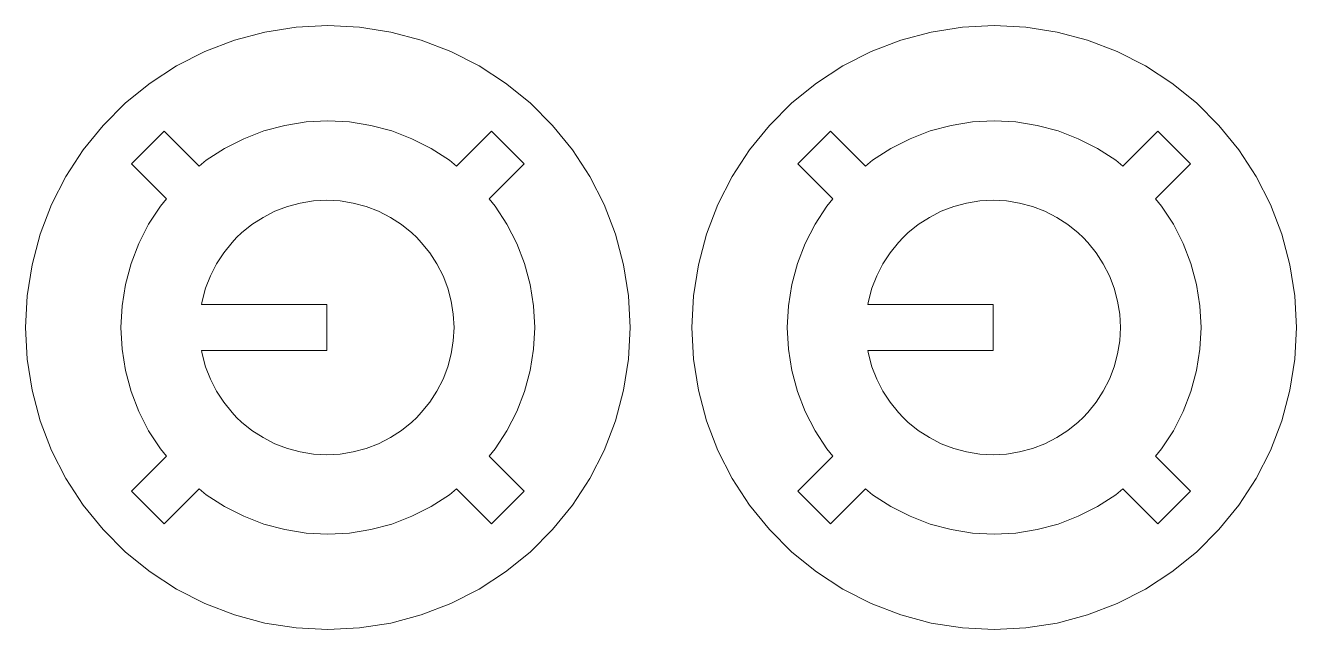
# Model space of a CAD drawing. Header units: millimetres. Extents: x -516 to 519, y -297 to 340.
# Drawn here: x 72.1 to 154.7, y -66.4 to -27.1 of the extents above; entities that cross this region are included whole.
import ezdxf

# ---------------------------------------------------------------- set-up
doc = ezdxf.new("R2010")
doc.units = ezdxf.units.MM
doc.header["$MEASUREMENT"] = 0
doc.layers.add('layer 1', color=7, linetype='Continuous')

msp = doc.modelspace()

# ---------------------------------------------------------------- linework, layer by layer
at = {"layer": 'layer 1', "color": 250, "lineweight": 18}
for points, knots in [([(89.7189, -27.2509), (89.7189, -27.2509), (87.6884, -27.5725), (87.6884, -27.5725), (87.6884, -27.5725), (85.7026, -28.1045), (85.7026, -28.1045), (85.7026, -28.1045), (83.7831, -28.8416), (83.7831, -28.8416), (83.7831, -28.8416), (81.9515, -29.7749), (81.9515, -29.7749), (81.9515, -29.7749), (80.227, -30.8943), (80.227, -30.8943), (80.227, -30.8943), (78.629, -32.1886), (78.629, -32.1886), (78.629, -32.1886), (77.1752, -33.6424), (77.1752, -33.6424), (77.1752, -33.6424), (75.8817, -35.2398), (75.8817, -35.2398), (75.8817, -35.2398), (74.762, -36.9643), (74.762, -36.9643), (74.762, -36.9643), (73.8287, -38.7958), (73.8287, -38.7958), (73.8287, -38.7958), (73.0916, -40.7155), (73.0916, -40.7155), (73.0916, -40.7155), (72.5597, -42.7012), (72.5597, -42.7012), (72.5597, -42.7012), (72.2381, -44.7318), (72.2381, -44.7318), (72.2381, -44.7318), (72.1304, -46.7849), (72.1304, -46.7849), (72.1304, -46.7849), (72.2381, -48.8382), (72.2381, -48.8382), (72.2381, -48.8382), (72.5597, -50.8689), (72.5597, -50.8689), (72.5597, -50.8689), (73.0916, -52.8545), (73.0916, -52.8545), (73.0916, -52.8545), (73.8287, -54.7741), (73.8287, -54.7741), (73.8287, -54.7741), (74.762, -56.6058), (74.762, -56.6058), (74.762, -56.6058), (75.8817, -58.3301), (75.8817, -58.3301), (75.8817, -58.3301), (77.1752, -59.9278), (77.1752, -59.9278), (77.1752, -59.9278), (78.629, -61.3815), (78.629, -61.3815), (78.629, -61.3815), (80.227, -62.6757), (80.227, -62.6757), (80.227, -62.6757), (81.9515, -63.7954), (81.9515, -63.7954), (81.9515, -63.7954), (83.7831, -64.7285), (83.7831, -64.7285), (83.7831, -64.7285), (85.7026, -65.4656), (85.7026, -65.4656), (85.7026, -65.4656), (87.6884, -65.9976), (87.6884, -65.9976), (87.6884, -65.9976), (89.7189, -66.319), (89.7189, -66.319), (89.7189, -66.319), (91.772, -66.4268), (91.772, -66.4268), (91.772, -66.4268), (93.8254, -66.319), (93.8254, -66.319), (93.8254, -66.319), (95.856, -65.9976), (95.856, -65.9976), (95.856, -65.9976), (97.8418, -65.4656), (97.8418, -65.4656), (97.8418, -65.4656), (99.7613, -64.7285), (99.7613, -64.7285), (99.7613, -64.7285), (101.5929, -63.7954), (101.5929, -63.7954), (101.5929, -63.7954), (103.3173, -62.6757), (103.3173, -62.6757), (103.3173, -62.6757), (104.9149, -61.3815), (104.9149, -61.3815), (104.9149, -61.3815), (106.3686, -59.9278), (106.3686, -59.9278), (106.3686, -59.9278), (107.6628, -58.3301), (107.6628, -58.3301), (107.6628, -58.3301), (108.7826, -56.6058), (108.7826, -56.6058), (108.7826, -56.6058), (109.7159, -54.7741), (109.7159, -54.7741), (109.7159, -54.7741), (110.4522, -52.8545), (110.4522, -52.8545), (110.4522, -52.8545), (110.9848, -50.8689), (110.9848, -50.8689), (110.9848, -50.8689), (111.3063, -48.8382), (111.3063, -48.8382), (111.3063, -48.8382), (111.414, -46.7849), (111.414, -46.7849), (111.414, -46.7849), (111.3063, -44.7318), (111.3063, -44.7318), (111.3063, -44.7318), (110.9848, -42.7012), (110.9848, -42.7012), (110.9848, -42.7012), (110.4522, -40.7155), (110.4522, -40.7155), (110.4522, -40.7155), (109.7159, -38.7958), (109.7159, -38.7958), (109.7159, -38.7958), (108.7826, -36.9643), (108.7826, -36.9643), (108.7826, -36.9643), (107.6628, -35.2398), (107.6628, -35.2398), (107.6628, -35.2398), (106.3686, -33.6424), (106.3686, -33.6424), (106.3686, -33.6424), (104.9149, -32.1886), (104.9149, -32.1886), (104.9149, -32.1886), (103.3173, -30.8943), (103.3173, -30.8943), (103.3173, -30.8943), (101.5929, -29.7749), (101.5929, -29.7749), (101.5929, -29.7749), (99.7613, -28.8416), (99.7613, -28.8416), (99.7613, -28.8416), (97.8418, -28.1045), (97.8418, -28.1045), (97.8418, -28.1045), (95.856, -27.5725), (95.856, -27.5725), (95.856, -27.5725), (93.8254, -27.2509), (93.8254, -27.2509), (93.8254, -27.2509), (91.772, -27.1432), (91.772, -27.1432), (91.772, -27.1432), (89.7189, -27.2509), (89.7189, -27.2509)], [0, 0, 0, 0, 0.0166667, 0.0166667, 0.0166667, 0.0333333, 0.0333333, 0.0333333, 0.05, 0.05, 0.05, 0.0666667, 0.0666667, 0.0666667, 0.0833333, 0.0833333, 0.0833333, 0.1, 0.1, 0.1, 0.1166667, 0.1166667, 0.1166667, 0.1333333, 0.1333333, 0.1333333, 0.15, 0.15, 0.15, 0.1666667, 0.1666667, 0.1666667, 0.1833333, 0.1833333, 0.1833333, 0.2, 0.2, 0.2, 0.2166667, 0.2166667, 0.2166667, 0.2333333, 0.2333333, 0.2333333, 0.25, 0.25, 0.25, 0.2666667, 0.2666667, 0.2666667, 0.2833333, 0.2833333, 0.2833333, 0.3, 0.3, 0.3, 0.3166667, 0.3166667, 0.3166667, 0.3333333, 0.3333333, 0.3333333, 0.35, 0.35, 0.35, 0.3666667, 0.3666667, 0.3666667, 0.3833333, 0.3833333, 0.3833333, 0.4, 0.4, 0.4, 0.4166667, 0.4166667, 0.4166667, 0.4333333, 0.4333333, 0.4333333, 0.45, 0.45, 0.45, 0.4666667, 0.4666667, 0.4666667, 0.4833333, 0.4833333, 0.4833333, 0.5, 0.5, 0.5, 0.5166667, 0.5166667, 0.5166667, 0.5333333, 0.5333333, 0.5333333, 0.55, 0.55, 0.55, 0.5666667, 0.5666667, 0.5666667, 0.5833333, 0.5833333, 0.5833333, 0.6, 0.6, 0.6, 0.6166667, 0.6166667, 0.6166667, 0.6333333, 0.6333333, 0.6333333, 0.65, 0.65, 0.65, 0.6666667, 0.6666667, 0.6666667, 0.6833333, 0.6833333, 0.6833333, 0.7, 0.7, 0.7, 0.7166667, 0.7166667, 0.7166667, 0.7333333, 0.7333333, 0.7333333, 0.75, 0.75, 0.75, 0.7666667, 0.7666667, 0.7666667, 0.7833333, 0.7833333, 0.7833333, 0.8, 0.8, 0.8, 0.8166667, 0.8166667, 0.8166667, 0.8333333, 0.8333333, 0.8333333, 0.85, 0.85, 0.85, 0.8666667, 0.8666667, 0.8666667, 0.8833333, 0.8833333, 0.8833333, 0.9, 0.9, 0.9, 0.9166667, 0.9166667, 0.9166667, 0.9333333, 0.9333333, 0.9333333, 0.95, 0.95, 0.95, 0.9666667, 0.9666667, 0.9666667, 0.9833333, 0.9833333, 0.9833333, 1, 1, 1, 1]), ([(133.0025, -27.2509), (133.0025, -27.2509), (130.972, -27.5725), (130.972, -27.5725), (130.972, -27.5725), (128.9862, -28.1045), (128.9862, -28.1045), (128.9862, -28.1045), (127.0667, -28.8416), (127.0667, -28.8416), (127.0667, -28.8416), (125.2351, -29.7749), (125.2351, -29.7749), (125.2351, -29.7749), (123.5106, -30.8943), (123.5106, -30.8943), (123.5106, -30.8943), (121.9126, -32.1886), (121.9126, -32.1886), (121.9126, -32.1886), (120.4588, -33.6424), (120.4588, -33.6424), (120.4588, -33.6424), (119.1653, -35.2398), (119.1653, -35.2398), (119.1653, -35.2398), (118.0456, -36.9643), (118.0456, -36.9643), (118.0456, -36.9643), (117.1123, -38.7958), (117.1123, -38.7958), (117.1123, -38.7958), (116.3752, -40.7155), (116.3752, -40.7155), (116.3752, -40.7155), (115.8433, -42.7012), (115.8433, -42.7012), (115.8433, -42.7012), (115.5217, -44.7318), (115.5217, -44.7318), (115.5217, -44.7318), (115.414, -46.7849), (115.414, -46.7849), (115.414, -46.7849), (115.5217, -48.8382), (115.5217, -48.8382), (115.5217, -48.8382), (115.8433, -50.8689), (115.8433, -50.8689), (115.8433, -50.8689), (116.3752, -52.8545), (116.3752, -52.8545), (116.3752, -52.8545), (117.1123, -54.7741), (117.1123, -54.7741), (117.1123, -54.7741), (118.0456, -56.6058), (118.0456, -56.6058), (118.0456, -56.6058), (119.1653, -58.3301), (119.1653, -58.3301), (119.1653, -58.3301), (120.4588, -59.9278), (120.4588, -59.9278), (120.4588, -59.9278), (121.9126, -61.3815), (121.9126, -61.3815), (121.9126, -61.3815), (123.5106, -62.6757), (123.5106, -62.6757), (123.5106, -62.6757), (125.2351, -63.7954), (125.2351, -63.7954), (125.2351, -63.7954), (127.0667, -64.7285), (127.0667, -64.7285), (127.0667, -64.7285), (128.9862, -65.4656), (128.9862, -65.4656), (128.9862, -65.4656), (130.972, -65.9976), (130.972, -65.9976), (130.972, -65.9976), (133.0025, -66.319), (133.0025, -66.319), (133.0025, -66.319), (135.0556, -66.4268), (135.0556, -66.4268), (135.0556, -66.4268), (137.109, -66.319), (137.109, -66.319), (137.109, -66.319), (139.1396, -65.9976), (139.1396, -65.9976), (139.1396, -65.9976), (141.1254, -65.4656), (141.1254, -65.4656), (141.1254, -65.4656), (143.0449, -64.7285), (143.0449, -64.7285), (143.0449, -64.7285), (144.8765, -63.7954), (144.8765, -63.7954), (144.8765, -63.7954), (146.6009, -62.6757), (146.6009, -62.6757), (146.6009, -62.6757), (148.1985, -61.3815), (148.1985, -61.3815), (148.1985, -61.3815), (149.6522, -59.9278), (149.6522, -59.9278), (149.6522, -59.9278), (150.9464, -58.3301), (150.9464, -58.3301), (150.9464, -58.3301), (152.0662, -56.6058), (152.0662, -56.6058), (152.0662, -56.6058), (152.9995, -54.7741), (152.9995, -54.7741), (152.9995, -54.7741), (153.7358, -52.8545), (153.7358, -52.8545), (153.7358, -52.8545), (154.2684, -50.8689), (154.2684, -50.8689), (154.2684, -50.8689), (154.5899, -48.8382), (154.5899, -48.8382), (154.5899, -48.8382), (154.6976, -46.7849), (154.6976, -46.7849), (154.6976, -46.7849), (154.5899, -44.7318), (154.5899, -44.7318), (154.5899, -44.7318), (154.2684, -42.7012), (154.2684, -42.7012), (154.2684, -42.7012), (153.7358, -40.7155), (153.7358, -40.7155), (153.7358, -40.7155), (152.9995, -38.7958), (152.9995, -38.7958), (152.9995, -38.7958), (152.0662, -36.9643), (152.0662, -36.9643), (152.0662, -36.9643), (150.9464, -35.2398), (150.9464, -35.2398), (150.9464, -35.2398), (149.6522, -33.6424), (149.6522, -33.6424), (149.6522, -33.6424), (148.1985, -32.1886), (148.1985, -32.1886), (148.1985, -32.1886), (146.6009, -30.8943), (146.6009, -30.8943), (146.6009, -30.8943), (144.8765, -29.7749), (144.8765, -29.7749), (144.8765, -29.7749), (143.0449, -28.8416), (143.0449, -28.8416), (143.0449, -28.8416), (141.1254, -28.1045), (141.1254, -28.1045), (141.1254, -28.1045), (139.1396, -27.5725), (139.1396, -27.5725), (139.1396, -27.5725), (137.109, -27.2509), (137.109, -27.2509), (137.109, -27.2509), (135.0556, -27.1432), (135.0556, -27.1432), (135.0556, -27.1432), (133.0025, -27.2509), (133.0025, -27.2509)], [0, 0, 0, 0, 0.0166667, 0.0166667, 0.0166667, 0.0333333, 0.0333333, 0.0333333, 0.05, 0.05, 0.05, 0.0666667, 0.0666667, 0.0666667, 0.0833333, 0.0833333, 0.0833333, 0.1, 0.1, 0.1, 0.1166667, 0.1166667, 0.1166667, 0.1333333, 0.1333333, 0.1333333, 0.15, 0.15, 0.15, 0.1666667, 0.1666667, 0.1666667, 0.1833333, 0.1833333, 0.1833333, 0.2, 0.2, 0.2, 0.2166667, 0.2166667, 0.2166667, 0.2333333, 0.2333333, 0.2333333, 0.25, 0.25, 0.25, 0.2666667, 0.2666667, 0.2666667, 0.2833333, 0.2833333, 0.2833333, 0.3, 0.3, 0.3, 0.3166667, 0.3166667, 0.3166667, 0.3333333, 0.3333333, 0.3333333, 0.35, 0.35, 0.35, 0.3666667, 0.3666667, 0.3666667, 0.3833333, 0.3833333, 0.3833333, 0.4, 0.4, 0.4, 0.4166667, 0.4166667, 0.4166667, 0.4333333, 0.4333333, 0.4333333, 0.45, 0.45, 0.45, 0.4666667, 0.4666667, 0.4666667, 0.4833333, 0.4833333, 0.4833333, 0.5, 0.5, 0.5, 0.5166667, 0.5166667, 0.5166667, 0.5333333, 0.5333333, 0.5333333, 0.55, 0.55, 0.55, 0.5666667, 0.5666667, 0.5666667, 0.5833333, 0.5833333, 0.5833333, 0.6, 0.6, 0.6, 0.6166667, 0.6166667, 0.6166667, 0.6333333, 0.6333333, 0.6333333, 0.65, 0.65, 0.65, 0.6666667, 0.6666667, 0.6666667, 0.6833333, 0.6833333, 0.6833333, 0.7, 0.7, 0.7, 0.7166667, 0.7166667, 0.7166667, 0.7333333, 0.7333333, 0.7333333, 0.75, 0.75, 0.75, 0.7666667, 0.7666667, 0.7666667, 0.7833333, 0.7833333, 0.7833333, 0.8, 0.8, 0.8, 0.8166667, 0.8166667, 0.8166667, 0.8333333, 0.8333333, 0.8333333, 0.85, 0.85, 0.85, 0.8666667, 0.8666667, 0.8666667, 0.8833333, 0.8833333, 0.8833333, 0.9, 0.9, 0.9, 0.9166667, 0.9166667, 0.9166667, 0.9333333, 0.9333333, 0.9333333, 0.95, 0.95, 0.95, 0.9666667, 0.9666667, 0.9666667, 0.9833333, 0.9833333, 0.9833333, 1, 1, 1, 1]), ([(83.4069, -57.2728), (83.4069, -57.2728), (81.1324, -59.5467), (81.1324, -59.5467), (81.1324, -59.5467), (79.0106, -57.4241), (79.0106, -57.4241), (79.0106, -57.4241), (81.2845, -55.1503), (81.2845, -55.1503), (81.2845, -55.1503), (80.9012, -54.6835), (80.9012, -54.6835), (80.9012, -54.6835), (80.1353, -53.5036), (80.1353, -53.5036), (80.1353, -53.5036), (79.4966, -52.2504), (79.4966, -52.2504), (79.4966, -52.2504), (78.9926, -50.9372), (78.9926, -50.9372), (78.9926, -50.9372), (78.6284, -49.5786), (78.6284, -49.5786), (78.6284, -49.5786), (78.408, -48.1899), (78.408, -48.1899), (78.408, -48.1899), (78.3349, -46.7849), (78.3349, -46.7849), (78.3349, -46.7849), (78.408, -45.3802), (78.408, -45.3802), (78.408, -45.3802), (78.6284, -43.9915), (78.6284, -43.9915), (78.6284, -43.9915), (78.9926, -42.6328), (78.9926, -42.6328), (78.9926, -42.6328), (79.4966, -41.3195), (79.4966, -41.3195), (79.4966, -41.3195), (80.1353, -40.0664), (80.1353, -40.0664), (80.1353, -40.0664), (80.9012, -38.8868), (80.9012, -38.8868), (80.9012, -38.8868), (81.2845, -38.4197), (81.2845, -38.4197), (81.2845, -38.4197), (79.0106, -36.1458), (79.0106, -36.1458), (79.0106, -36.1458), (81.1324, -34.0234), (81.1324, -34.0234), (81.1324, -34.0234), (83.4069, -36.2973), (83.4069, -36.2973), (83.4069, -36.2973), (83.8739, -35.914), (83.8739, -35.914), (83.8739, -35.914), (85.0537, -35.1482), (85.0537, -35.1482), (85.0537, -35.1482), (86.3067, -34.5095), (86.3067, -34.5095), (86.3067, -34.5095), (87.6194, -34.0054), (87.6194, -34.0054), (87.6194, -34.0054), (88.9781, -33.6412), (88.9781, -33.6412), (88.9781, -33.6412), (90.3674, -33.4215), (90.3674, -33.4215), (90.3674, -33.4215), (91.772, -33.3478), (91.772, -33.3478), (91.772, -33.3478), (93.1765, -33.4215), (93.1765, -33.4215), (93.1765, -33.4215), (94.5658, -33.6412), (94.5658, -33.6412), (94.5658, -33.6412), (95.9243, -34.0054), (95.9243, -34.0054), (95.9243, -34.0054), (97.2376, -34.5095), (97.2376, -34.5095), (97.2376, -34.5095), (98.4908, -35.1482), (98.4908, -35.1482), (98.4908, -35.1482), (99.6707, -35.914), (99.6707, -35.914), (99.6707, -35.914), (100.137, -36.2973), (100.137, -36.2973), (100.137, -36.2973), (102.4113, -34.0234), (102.4113, -34.0234), (102.4113, -34.0234), (104.5338, -36.1458), (104.5338, -36.1458), (104.5338, -36.1458), (102.2595, -38.4197), (102.2595, -38.4197), (102.2595, -38.4197), (102.6432, -38.8868), (102.6432, -38.8868), (102.6432, -38.8868), (103.4093, -40.0664), (103.4093, -40.0664), (103.4093, -40.0664), (104.0478, -41.3195), (104.0478, -41.3195), (104.0478, -41.3195), (104.5519, -42.6328), (104.5519, -42.6328), (104.5519, -42.6328), (104.916, -43.9915), (104.916, -43.9915), (104.916, -43.9915), (105.1357, -45.3802), (105.1357, -45.3802), (105.1357, -45.3802), (105.2097, -46.7849), (105.2097, -46.7849), (105.2097, -46.7849), (105.1357, -48.1899), (105.1357, -48.1899), (105.1357, -48.1899), (104.916, -49.5786), (104.916, -49.5786), (104.916, -49.5786), (104.5519, -50.9372), (104.5519, -50.9372), (104.5519, -50.9372), (104.0478, -52.2504), (104.0478, -52.2504), (104.0478, -52.2504), (103.4093, -53.5036), (103.4093, -53.5036), (103.4093, -53.5036), (102.6432, -54.6835), (102.6432, -54.6835), (102.6432, -54.6835), (102.2595, -55.1503), (102.2595, -55.1503), (102.2595, -55.1503), (104.5338, -57.4241), (104.5338, -57.4241), (104.5338, -57.4241), (102.4113, -59.5467), (102.4113, -59.5467), (102.4113, -59.5467), (100.137, -57.2728), (100.137, -57.2728), (100.137, -57.2728), (99.6707, -57.6561), (99.6707, -57.6561), (99.6707, -57.6561), (98.4908, -58.422), (98.4908, -58.422), (98.4908, -58.422), (97.2376, -59.0606), (97.2376, -59.0606), (97.2376, -59.0606), (95.9243, -59.5648), (95.9243, -59.5648), (95.9243, -59.5648), (94.5658, -59.9289), (94.5658, -59.9289), (94.5658, -59.9289), (93.1765, -60.1485), (93.1765, -60.1485), (93.1765, -60.1485), (91.772, -60.2224), (91.772, -60.2224), (91.772, -60.2224), (90.3674, -60.1485), (90.3674, -60.1485), (90.3674, -60.1485), (88.9781, -59.9289), (88.9781, -59.9289), (88.9781, -59.9289), (87.6194, -59.5648), (87.6194, -59.5648), (87.6194, -59.5648), (86.3067, -59.0606), (86.3067, -59.0606), (86.3067, -59.0606), (85.0537, -58.422), (85.0537, -58.422), (85.0537, -58.422), (83.8739, -57.6561), (83.8739, -57.6561), (83.8739, -57.6561), (83.4069, -57.2728), (83.4069, -57.2728)], [0, 0, 0, 0, 0.0147059, 0.0147059, 0.0147059, 0.0294118, 0.0294118, 0.0294118, 0.0441176, 0.0441176, 0.0441176, 0.0588235, 0.0588235, 0.0588235, 0.0735294, 0.0735294, 0.0735294, 0.0882353, 0.0882353, 0.0882353, 0.1029412, 0.1029412, 0.1029412, 0.1176471, 0.1176471, 0.1176471, 0.1323529, 0.1323529, 0.1323529, 0.1470588, 0.1470588, 0.1470588, 0.1617647, 0.1617647, 0.1617647, 0.1764706, 0.1764706, 0.1764706, 0.1911765, 0.1911765, 0.1911765, 0.2058824, 0.2058824, 0.2058824, 0.2205882, 0.2205882, 0.2205882, 0.2352941, 0.2352941, 0.2352941, 0.25, 0.25, 0.25, 0.2647059, 0.2647059, 0.2647059, 0.2794118, 0.2794118, 0.2794118, 0.2941176, 0.2941176, 0.2941176, 0.3088235, 0.3088235, 0.3088235, 0.3235294, 0.3235294, 0.3235294, 0.3382353, 0.3382353, 0.3382353, 0.3529412, 0.3529412, 0.3529412, 0.3676471, 0.3676471, 0.3676471, 0.3823529, 0.3823529, 0.3823529, 0.3970588, 0.3970588, 0.3970588, 0.4117647, 0.4117647, 0.4117647, 0.4264706, 0.4264706, 0.4264706, 0.4411765, 0.4411765, 0.4411765, 0.4558824, 0.4558824, 0.4558824, 0.4705882, 0.4705882, 0.4705882, 0.4852941, 0.4852941, 0.4852941, 0.5, 0.5, 0.5, 0.5147059, 0.5147059, 0.5147059, 0.5294118, 0.5294118, 0.5294118, 0.5441176, 0.5441176, 0.5441176, 0.5588235, 0.5588235, 0.5588235, 0.5735294, 0.5735294, 0.5735294, 0.5882353, 0.5882353, 0.5882353, 0.6029412, 0.6029412, 0.6029412, 0.6176471, 0.6176471, 0.6176471, 0.6323529, 0.6323529, 0.6323529, 0.6470588, 0.6470588, 0.6470588, 0.6617647, 0.6617647, 0.6617647, 0.6764706, 0.6764706, 0.6764706, 0.6911765, 0.6911765, 0.6911765, 0.7058824, 0.7058824, 0.7058824, 0.7205882, 0.7205882, 0.7205882, 0.7352941, 0.7352941, 0.7352941, 0.75, 0.75, 0.75, 0.7647059, 0.7647059, 0.7647059, 0.7794118, 0.7794118, 0.7794118, 0.7941176, 0.7941176, 0.7941176, 0.8088235, 0.8088235, 0.8088235, 0.8235294, 0.8235294, 0.8235294, 0.8382353, 0.8382353, 0.8382353, 0.8529412, 0.8529412, 0.8529412, 0.8676471, 0.8676471, 0.8676471, 0.8823529, 0.8823529, 0.8823529, 0.8970588, 0.8970588, 0.8970588, 0.9117647, 0.9117647, 0.9117647, 0.9264706, 0.9264706, 0.9264706, 0.9411765, 0.9411765, 0.9411765, 0.9558824, 0.9558824, 0.9558824, 0.9705882, 0.9705882, 0.9705882, 0.9852941, 0.9852941, 0.9852941, 1, 1, 1, 1]), ([(126.6905, -57.2728), (126.6905, -57.2728), (124.416, -59.5467), (124.416, -59.5467), (124.416, -59.5467), (122.2942, -57.4241), (122.2942, -57.4241), (122.2942, -57.4241), (124.5681, -55.1503), (124.5681, -55.1503), (124.5681, -55.1503), (124.1848, -54.6835), (124.1848, -54.6835), (124.1848, -54.6835), (123.4189, -53.5036), (123.4189, -53.5036), (123.4189, -53.5036), (122.7802, -52.2504), (122.7802, -52.2504), (122.7802, -52.2504), (122.2762, -50.9372), (122.2762, -50.9372), (122.2762, -50.9372), (121.912, -49.5786), (121.912, -49.5786), (121.912, -49.5786), (121.6916, -48.1899), (121.6916, -48.1899), (121.6916, -48.1899), (121.6185, -46.7849), (121.6185, -46.7849), (121.6185, -46.7849), (121.6916, -45.3802), (121.6916, -45.3802), (121.6916, -45.3802), (121.912, -43.9915), (121.912, -43.9915), (121.912, -43.9915), (122.2762, -42.6328), (122.2762, -42.6328), (122.2762, -42.6328), (122.7802, -41.3195), (122.7802, -41.3195), (122.7802, -41.3195), (123.4189, -40.0664), (123.4189, -40.0664), (123.4189, -40.0664), (124.1848, -38.8868), (124.1848, -38.8868), (124.1848, -38.8868), (124.5681, -38.4197), (124.5681, -38.4197), (124.5681, -38.4197), (122.2942, -36.1458), (122.2942, -36.1458), (122.2942, -36.1458), (124.416, -34.0234), (124.416, -34.0234), (124.416, -34.0234), (126.6905, -36.2973), (126.6905, -36.2973), (126.6905, -36.2973), (127.1575, -35.914), (127.1575, -35.914), (127.1575, -35.914), (128.3373, -35.1482), (128.3373, -35.1482), (128.3373, -35.1482), (129.5903, -34.5095), (129.5903, -34.5095), (129.5903, -34.5095), (130.903, -34.0054), (130.903, -34.0054), (130.903, -34.0054), (132.2617, -33.6412), (132.2617, -33.6412), (132.2617, -33.6412), (133.651, -33.4215), (133.651, -33.4215), (133.651, -33.4215), (135.0556, -33.3478), (135.0556, -33.3478), (135.0556, -33.3478), (136.4601, -33.4215), (136.4601, -33.4215), (136.4601, -33.4215), (137.8494, -33.6412), (137.8494, -33.6412), (137.8494, -33.6412), (139.2079, -34.0054), (139.2079, -34.0054), (139.2079, -34.0054), (140.5212, -34.5095), (140.5212, -34.5095), (140.5212, -34.5095), (141.7744, -35.1482), (141.7744, -35.1482), (141.7744, -35.1482), (142.9543, -35.914), (142.9543, -35.914), (142.9543, -35.914), (143.4206, -36.2973), (143.4206, -36.2973), (143.4206, -36.2973), (145.6949, -34.0234), (145.6949, -34.0234), (145.6949, -34.0234), (147.8174, -36.1458), (147.8174, -36.1458), (147.8174, -36.1458), (145.5431, -38.4197), (145.5431, -38.4197), (145.5431, -38.4197), (145.9268, -38.8868), (145.9268, -38.8868), (145.9268, -38.8868), (146.6929, -40.0664), (146.6929, -40.0664), (146.6929, -40.0664), (147.3314, -41.3195), (147.3314, -41.3195), (147.3314, -41.3195), (147.8355, -42.6328), (147.8355, -42.6328), (147.8355, -42.6328), (148.1996, -43.9915), (148.1996, -43.9915), (148.1996, -43.9915), (148.4193, -45.3802), (148.4193, -45.3802), (148.4193, -45.3802), (148.4933, -46.7849), (148.4933, -46.7849), (148.4933, -46.7849), (148.4193, -48.1899), (148.4193, -48.1899), (148.4193, -48.1899), (148.1996, -49.5786), (148.1996, -49.5786), (148.1996, -49.5786), (147.8355, -50.9372), (147.8355, -50.9372), (147.8355, -50.9372), (147.3314, -52.2504), (147.3314, -52.2504), (147.3314, -52.2504), (146.6929, -53.5036), (146.6929, -53.5036), (146.6929, -53.5036), (145.9268, -54.6835), (145.9268, -54.6835), (145.9268, -54.6835), (145.5431, -55.1503), (145.5431, -55.1503), (145.5431, -55.1503), (147.8174, -57.4241), (147.8174, -57.4241), (147.8174, -57.4241), (145.6949, -59.5467), (145.6949, -59.5467), (145.6949, -59.5467), (143.4206, -57.2728), (143.4206, -57.2728), (143.4206, -57.2728), (142.9543, -57.6561), (142.9543, -57.6561), (142.9543, -57.6561), (141.7744, -58.422), (141.7744, -58.422), (141.7744, -58.422), (140.5212, -59.0606), (140.5212, -59.0606), (140.5212, -59.0606), (139.2079, -59.5648), (139.2079, -59.5648), (139.2079, -59.5648), (137.8494, -59.9289), (137.8494, -59.9289), (137.8494, -59.9289), (136.4601, -60.1485), (136.4601, -60.1485), (136.4601, -60.1485), (135.0556, -60.2224), (135.0556, -60.2224), (135.0556, -60.2224), (133.651, -60.1485), (133.651, -60.1485), (133.651, -60.1485), (132.2617, -59.9289), (132.2617, -59.9289), (132.2617, -59.9289), (130.903, -59.5648), (130.903, -59.5648), (130.903, -59.5648), (129.5903, -59.0606), (129.5903, -59.0606), (129.5903, -59.0606), (128.3373, -58.422), (128.3373, -58.422), (128.3373, -58.422), (127.1575, -57.6561), (127.1575, -57.6561), (127.1575, -57.6561), (126.6905, -57.2728), (126.6905, -57.2728)], [0, 0, 0, 0, 0.0147059, 0.0147059, 0.0147059, 0.0294118, 0.0294118, 0.0294118, 0.0441176, 0.0441176, 0.0441176, 0.0588235, 0.0588235, 0.0588235, 0.0735294, 0.0735294, 0.0735294, 0.0882353, 0.0882353, 0.0882353, 0.1029412, 0.1029412, 0.1029412, 0.1176471, 0.1176471, 0.1176471, 0.1323529, 0.1323529, 0.1323529, 0.1470588, 0.1470588, 0.1470588, 0.1617647, 0.1617647, 0.1617647, 0.1764706, 0.1764706, 0.1764706, 0.1911765, 0.1911765, 0.1911765, 0.2058824, 0.2058824, 0.2058824, 0.2205882, 0.2205882, 0.2205882, 0.2352941, 0.2352941, 0.2352941, 0.25, 0.25, 0.25, 0.2647059, 0.2647059, 0.2647059, 0.2794118, 0.2794118, 0.2794118, 0.2941176, 0.2941176, 0.2941176, 0.3088235, 0.3088235, 0.3088235, 0.3235294, 0.3235294, 0.3235294, 0.3382353, 0.3382353, 0.3382353, 0.3529412, 0.3529412, 0.3529412, 0.3676471, 0.3676471, 0.3676471, 0.3823529, 0.3823529, 0.3823529, 0.3970588, 0.3970588, 0.3970588, 0.4117647, 0.4117647, 0.4117647, 0.4264706, 0.4264706, 0.4264706, 0.4411765, 0.4411765, 0.4411765, 0.4558824, 0.4558824, 0.4558824, 0.4705882, 0.4705882, 0.4705882, 0.4852941, 0.4852941, 0.4852941, 0.5, 0.5, 0.5, 0.5147059, 0.5147059, 0.5147059, 0.5294118, 0.5294118, 0.5294118, 0.5441176, 0.5441176, 0.5441176, 0.5588235, 0.5588235, 0.5588235, 0.5735294, 0.5735294, 0.5735294, 0.5882353, 0.5882353, 0.5882353, 0.6029412, 0.6029412, 0.6029412, 0.6176471, 0.6176471, 0.6176471, 0.6323529, 0.6323529, 0.6323529, 0.6470588, 0.6470588, 0.6470588, 0.6617647, 0.6617647, 0.6617647, 0.6764706, 0.6764706, 0.6764706, 0.6911765, 0.6911765, 0.6911765, 0.7058824, 0.7058824, 0.7058824, 0.7205882, 0.7205882, 0.7205882, 0.7352941, 0.7352941, 0.7352941, 0.75, 0.75, 0.75, 0.7647059, 0.7647059, 0.7647059, 0.7794118, 0.7794118, 0.7794118, 0.7941176, 0.7941176, 0.7941176, 0.8088235, 0.8088235, 0.8088235, 0.8235294, 0.8235294, 0.8235294, 0.8382353, 0.8382353, 0.8382353, 0.8529412, 0.8529412, 0.8529412, 0.8676471, 0.8676471, 0.8676471, 0.8823529, 0.8823529, 0.8823529, 0.8970588, 0.8970588, 0.8970588, 0.9117647, 0.9117647, 0.9117647, 0.9264706, 0.9264706, 0.9264706, 0.9411765, 0.9411765, 0.9411765, 0.9558824, 0.9558824, 0.9558824, 0.9705882, 0.9705882, 0.9705882, 0.9852941, 0.9852941, 0.9852941, 1, 1, 1, 1]), ([(83.6099, -45.0651), (83.6099, -45.0651), (83.5753, -45.2841), (83.5753, -45.2841), (83.5753, -45.2841), (91.6994, -45.2841), (91.6994, -45.2841), (91.6994, -45.2841), (91.6994, -48.2855), (91.6994, -48.2855), (91.6994, -48.2855), (83.5753, -48.2855), (83.5753, -48.2855), (83.5753, -48.2855), (83.6099, -48.5043), (83.6099, -48.5043), (83.6099, -48.5043), (83.834, -49.3402), (83.834, -49.3402), (83.834, -49.3402), (84.1446, -50.1488), (84.1446, -50.1488), (84.1446, -50.1488), (84.5371, -50.9198), (84.5371, -50.9198), (84.5371, -50.9198), (85.0089, -51.6458), (85.0089, -51.6458), (85.0089, -51.6458), (85.5535, -52.3187), (85.5535, -52.3187), (85.5535, -52.3187), (85.8515, -52.6325), (85.8515, -52.6325), (85.8515, -52.6325), (86.1658, -52.9306), (86.1658, -52.9306), (86.1658, -52.9306), (86.8383, -53.4756), (86.8383, -53.4756), (86.8383, -53.4756), (87.5644, -53.9469), (87.5644, -53.9469), (87.5644, -53.9469), (88.3359, -54.3402), (88.3359, -54.3402), (88.3359, -54.3402), (89.1439, -54.65), (89.1439, -54.65), (89.1439, -54.65), (89.9799, -54.8742), (89.9799, -54.8742), (89.9799, -54.8742), (90.8349, -55.0098), (90.8349, -55.0098), (90.8349, -55.0098), (91.6994, -55.0552), (91.6994, -55.0552), (91.6994, -55.0552), (92.5637, -55.0098), (92.5637, -55.0098), (92.5637, -55.0098), (93.4189, -54.8742), (93.4189, -54.8742), (93.4189, -54.8742), (94.2548, -54.65), (94.2548, -54.65), (94.2548, -54.65), (95.0629, -54.3402), (95.0629, -54.3402), (95.0629, -54.3402), (95.8342, -53.9469), (95.8342, -53.9469), (95.8342, -53.9469), (96.5603, -53.4756), (96.5603, -53.4756), (96.5603, -53.4756), (97.2328, -52.9306), (97.2328, -52.9306), (97.2328, -52.9306), (97.5472, -52.6325), (97.5472, -52.6325), (97.5472, -52.6325), (97.8451, -52.3187), (97.8451, -52.3187), (97.8451, -52.3187), (98.3897, -51.6458), (98.3897, -51.6458), (98.3897, -51.6458), (98.8616, -50.9198), (98.8616, -50.9198), (98.8616, -50.9198), (99.2542, -50.1488), (99.2542, -50.1488), (99.2542, -50.1488), (99.5646, -49.3402), (99.5646, -49.3402), (99.5646, -49.3402), (99.7889, -48.5043), (99.7889, -48.5043), (99.7889, -48.5043), (99.9239, -47.6492), (99.9239, -47.6492), (99.9239, -47.6492), (99.9693, -46.7846), (99.9693, -46.7846), (99.9693, -46.7846), (99.9239, -45.9203), (99.9239, -45.9203), (99.9239, -45.9203), (99.7889, -45.0651), (99.7889, -45.0651), (99.7889, -45.0651), (99.5646, -44.2293), (99.5646, -44.2293), (99.5646, -44.2293), (99.2542, -43.4212), (99.2542, -43.4212), (99.2542, -43.4212), (98.8616, -42.6498), (98.8616, -42.6498), (98.8616, -42.6498), (98.3897, -41.9237), (98.3897, -41.9237), (98.3897, -41.9237), (97.8451, -41.2512), (97.8451, -41.2512), (97.8451, -41.2512), (97.5472, -40.9369), (97.5472, -40.9369), (97.5472, -40.9369), (97.2328, -40.6389), (97.2328, -40.6389), (97.2328, -40.6389), (96.5603, -40.0944), (96.5603, -40.0944), (96.5603, -40.0944), (95.8342, -39.623), (95.8342, -39.623), (95.8342, -39.623), (95.0629, -39.2298), (95.0629, -39.2298), (95.0629, -39.2298), (94.2548, -38.92), (94.2548, -38.92), (94.2548, -38.92), (93.4189, -38.6958), (93.4189, -38.6958), (93.4189, -38.6958), (92.5637, -38.5603), (92.5637, -38.5603), (92.5637, -38.5603), (91.6994, -38.5149), (91.6994, -38.5149), (91.6994, -38.5149), (90.8349, -38.5603), (90.8349, -38.5603), (90.8349, -38.5603), (89.9799, -38.6958), (89.9799, -38.6958), (89.9799, -38.6958), (89.1439, -38.92), (89.1439, -38.92), (89.1439, -38.92), (88.3359, -39.2298), (88.3359, -39.2298), (88.3359, -39.2298), (87.5644, -39.623), (87.5644, -39.623), (87.5644, -39.623), (86.8383, -40.0944), (86.8383, -40.0944), (86.8383, -40.0944), (86.1658, -40.6389), (86.1658, -40.6389), (86.1658, -40.6389), (85.8515, -40.9369), (85.8515, -40.9369), (85.8515, -40.9369), (85.5535, -41.2512), (85.5535, -41.2512), (85.5535, -41.2512), (85.0089, -41.9237), (85.0089, -41.9237), (85.0089, -41.9237), (84.5371, -42.6498), (84.5371, -42.6498), (84.5371, -42.6498), (84.1446, -43.4212), (84.1446, -43.4212), (84.1446, -43.4212), (83.834, -44.2293), (83.834, -44.2293), (83.834, -44.2293), (83.6099, -45.0651), (83.6099, -45.0651)], [0, 0, 0, 0, 0.0153846, 0.0153846, 0.0153846, 0.0307692, 0.0307692, 0.0307692, 0.0461538, 0.0461538, 0.0461538, 0.0615385, 0.0615385, 0.0615385, 0.0769231, 0.0769231, 0.0769231, 0.0923077, 0.0923077, 0.0923077, 0.1076923, 0.1076923, 0.1076923, 0.1230769, 0.1230769, 0.1230769, 0.1384615, 0.1384615, 0.1384615, 0.1538462, 0.1538462, 0.1538462, 0.1692308, 0.1692308, 0.1692308, 0.1846154, 0.1846154, 0.1846154, 0.2, 0.2, 0.2, 0.2153846, 0.2153846, 0.2153846, 0.2307692, 0.2307692, 0.2307692, 0.2461538, 0.2461538, 0.2461538, 0.2615385, 0.2615385, 0.2615385, 0.2769231, 0.2769231, 0.2769231, 0.2923077, 0.2923077, 0.2923077, 0.3076923, 0.3076923, 0.3076923, 0.3230769, 0.3230769, 0.3230769, 0.3384615, 0.3384615, 0.3384615, 0.3538462, 0.3538462, 0.3538462, 0.3692308, 0.3692308, 0.3692308, 0.3846154, 0.3846154, 0.3846154, 0.4, 0.4, 0.4, 0.4153846, 0.4153846, 0.4153846, 0.4307692, 0.4307692, 0.4307692, 0.4461538, 0.4461538, 0.4461538, 0.4615385, 0.4615385, 0.4615385, 0.4769231, 0.4769231, 0.4769231, 0.4923077, 0.4923077, 0.4923077, 0.5076923, 0.5076923, 0.5076923, 0.5230769, 0.5230769, 0.5230769, 0.5384615, 0.5384615, 0.5384615, 0.5538462, 0.5538462, 0.5538462, 0.5692308, 0.5692308, 0.5692308, 0.5846154, 0.5846154, 0.5846154, 0.6, 0.6, 0.6, 0.6153846, 0.6153846, 0.6153846, 0.6307692, 0.6307692, 0.6307692, 0.6461538, 0.6461538, 0.6461538, 0.6615385, 0.6615385, 0.6615385, 0.6769231, 0.6769231, 0.6769231, 0.6923077, 0.6923077, 0.6923077, 0.7076923, 0.7076923, 0.7076923, 0.7230769, 0.7230769, 0.7230769, 0.7384615, 0.7384615, 0.7384615, 0.7538462, 0.7538462, 0.7538462, 0.7692308, 0.7692308, 0.7692308, 0.7846154, 0.7846154, 0.7846154, 0.8, 0.8, 0.8, 0.8153846, 0.8153846, 0.8153846, 0.8307692, 0.8307692, 0.8307692, 0.8461538, 0.8461538, 0.8461538, 0.8615385, 0.8615385, 0.8615385, 0.8769231, 0.8769231, 0.8769231, 0.8923077, 0.8923077, 0.8923077, 0.9076923, 0.9076923, 0.9076923, 0.9230769, 0.9230769, 0.9230769, 0.9384615, 0.9384615, 0.9384615, 0.9538462, 0.9538462, 0.9538462, 0.9692308, 0.9692308, 0.9692308, 0.9846154, 0.9846154, 0.9846154, 1, 1, 1, 1]), ([(126.8935, -45.0651), (126.8935, -45.0651), (126.8589, -45.2841), (126.8589, -45.2841), (126.8589, -45.2841), (134.983, -45.2841), (134.983, -45.2841), (134.983, -45.2841), (134.983, -48.2855), (134.983, -48.2855), (134.983, -48.2855), (126.8589, -48.2855), (126.8589, -48.2855), (126.8589, -48.2855), (126.8935, -48.5043), (126.8935, -48.5043), (126.8935, -48.5043), (127.1176, -49.3402), (127.1176, -49.3402), (127.1176, -49.3402), (127.4282, -50.1488), (127.4282, -50.1488), (127.4282, -50.1488), (127.8207, -50.9198), (127.8207, -50.9198), (127.8207, -50.9198), (128.2925, -51.6458), (128.2925, -51.6458), (128.2925, -51.6458), (128.8371, -52.3187), (128.8371, -52.3187), (128.8371, -52.3187), (129.1351, -52.6325), (129.1351, -52.6325), (129.1351, -52.6325), (129.4494, -52.9306), (129.4494, -52.9306), (129.4494, -52.9306), (130.1219, -53.4756), (130.1219, -53.4756), (130.1219, -53.4756), (130.848, -53.9469), (130.848, -53.9469), (130.848, -53.9469), (131.6195, -54.3402), (131.6195, -54.3402), (131.6195, -54.3402), (132.4275, -54.65), (132.4275, -54.65), (132.4275, -54.65), (133.2635, -54.8742), (133.2635, -54.8742), (133.2635, -54.8742), (134.1185, -55.0098), (134.1185, -55.0098), (134.1185, -55.0098), (134.983, -55.0552), (134.983, -55.0552), (134.983, -55.0552), (135.8473, -55.0098), (135.8473, -55.0098), (135.8473, -55.0098), (136.7025, -54.8742), (136.7025, -54.8742), (136.7025, -54.8742), (137.5384, -54.65), (137.5384, -54.65), (137.5384, -54.65), (138.3465, -54.3402), (138.3465, -54.3402), (138.3465, -54.3402), (139.1178, -53.9469), (139.1178, -53.9469), (139.1178, -53.9469), (139.8439, -53.4756), (139.8439, -53.4756), (139.8439, -53.4756), (140.5164, -52.9306), (140.5164, -52.9306), (140.5164, -52.9306), (140.8308, -52.6325), (140.8308, -52.6325), (140.8308, -52.6325), (141.1287, -52.3187), (141.1287, -52.3187), (141.1287, -52.3187), (141.6733, -51.6458), (141.6733, -51.6458), (141.6733, -51.6458), (142.1452, -50.9198), (142.1452, -50.9198), (142.1452, -50.9198), (142.5378, -50.1488), (142.5378, -50.1488), (142.5378, -50.1488), (142.8482, -49.3402), (142.8482, -49.3402), (142.8482, -49.3402), (143.0725, -48.5043), (143.0725, -48.5043), (143.0725, -48.5043), (143.2075, -47.6492), (143.2075, -47.6492), (143.2075, -47.6492), (143.2529, -46.7846), (143.2529, -46.7846), (143.2529, -46.7846), (143.2075, -45.9203), (143.2075, -45.9203), (143.2075, -45.9203), (143.0725, -45.0651), (143.0725, -45.0651), (143.0725, -45.0651), (142.8482, -44.2293), (142.8482, -44.2293), (142.8482, -44.2293), (142.5378, -43.4212), (142.5378, -43.4212), (142.5378, -43.4212), (142.1452, -42.6498), (142.1452, -42.6498), (142.1452, -42.6498), (141.6733, -41.9237), (141.6733, -41.9237), (141.6733, -41.9237), (141.1287, -41.2512), (141.1287, -41.2512), (141.1287, -41.2512), (140.8308, -40.9369), (140.8308, -40.9369), (140.8308, -40.9369), (140.5164, -40.6389), (140.5164, -40.6389), (140.5164, -40.6389), (139.8439, -40.0944), (139.8439, -40.0944), (139.8439, -40.0944), (139.1178, -39.623), (139.1178, -39.623), (139.1178, -39.623), (138.3465, -39.2298), (138.3465, -39.2298), (138.3465, -39.2298), (137.5384, -38.92), (137.5384, -38.92), (137.5384, -38.92), (136.7025, -38.6958), (136.7025, -38.6958), (136.7025, -38.6958), (135.8473, -38.5603), (135.8473, -38.5603), (135.8473, -38.5603), (134.983, -38.5149), (134.983, -38.5149), (134.983, -38.5149), (134.1185, -38.5603), (134.1185, -38.5603), (134.1185, -38.5603), (133.2635, -38.6958), (133.2635, -38.6958), (133.2635, -38.6958), (132.4275, -38.92), (132.4275, -38.92), (132.4275, -38.92), (131.6195, -39.2298), (131.6195, -39.2298), (131.6195, -39.2298), (130.848, -39.623), (130.848, -39.623), (130.848, -39.623), (130.1219, -40.0944), (130.1219, -40.0944), (130.1219, -40.0944), (129.4494, -40.6389), (129.4494, -40.6389), (129.4494, -40.6389), (129.1351, -40.9369), (129.1351, -40.9369), (129.1351, -40.9369), (128.8371, -41.2512), (128.8371, -41.2512), (128.8371, -41.2512), (128.2925, -41.9237), (128.2925, -41.9237), (128.2925, -41.9237), (127.8207, -42.6498), (127.8207, -42.6498), (127.8207, -42.6498), (127.4282, -43.4212), (127.4282, -43.4212), (127.4282, -43.4212), (127.1176, -44.2293), (127.1176, -44.2293), (127.1176, -44.2293), (126.8935, -45.0651), (126.8935, -45.0651)], [0, 0, 0, 0, 0.0153846, 0.0153846, 0.0153846, 0.0307692, 0.0307692, 0.0307692, 0.0461538, 0.0461538, 0.0461538, 0.0615385, 0.0615385, 0.0615385, 0.0769231, 0.0769231, 0.0769231, 0.0923077, 0.0923077, 0.0923077, 0.1076923, 0.1076923, 0.1076923, 0.1230769, 0.1230769, 0.1230769, 0.1384615, 0.1384615, 0.1384615, 0.1538462, 0.1538462, 0.1538462, 0.1692308, 0.1692308, 0.1692308, 0.1846154, 0.1846154, 0.1846154, 0.2, 0.2, 0.2, 0.2153846, 0.2153846, 0.2153846, 0.2307692, 0.2307692, 0.2307692, 0.2461538, 0.2461538, 0.2461538, 0.2615385, 0.2615385, 0.2615385, 0.2769231, 0.2769231, 0.2769231, 0.2923077, 0.2923077, 0.2923077, 0.3076923, 0.3076923, 0.3076923, 0.3230769, 0.3230769, 0.3230769, 0.3384615, 0.3384615, 0.3384615, 0.3538462, 0.3538462, 0.3538462, 0.3692308, 0.3692308, 0.3692308, 0.3846154, 0.3846154, 0.3846154, 0.4, 0.4, 0.4, 0.4153846, 0.4153846, 0.4153846, 0.4307692, 0.4307692, 0.4307692, 0.4461538, 0.4461538, 0.4461538, 0.4615385, 0.4615385, 0.4615385, 0.4769231, 0.4769231, 0.4769231, 0.4923077, 0.4923077, 0.4923077, 0.5076923, 0.5076923, 0.5076923, 0.5230769, 0.5230769, 0.5230769, 0.5384615, 0.5384615, 0.5384615, 0.5538462, 0.5538462, 0.5538462, 0.5692308, 0.5692308, 0.5692308, 0.5846154, 0.5846154, 0.5846154, 0.6, 0.6, 0.6, 0.6153846, 0.6153846, 0.6153846, 0.6307692, 0.6307692, 0.6307692, 0.6461538, 0.6461538, 0.6461538, 0.6615385, 0.6615385, 0.6615385, 0.6769231, 0.6769231, 0.6769231, 0.6923077, 0.6923077, 0.6923077, 0.7076923, 0.7076923, 0.7076923, 0.7230769, 0.7230769, 0.7230769, 0.7384615, 0.7384615, 0.7384615, 0.7538462, 0.7538462, 0.7538462, 0.7692308, 0.7692308, 0.7692308, 0.7846154, 0.7846154, 0.7846154, 0.8, 0.8, 0.8, 0.8153846, 0.8153846, 0.8153846, 0.8307692, 0.8307692, 0.8307692, 0.8461538, 0.8461538, 0.8461538, 0.8615385, 0.8615385, 0.8615385, 0.8769231, 0.8769231, 0.8769231, 0.8923077, 0.8923077, 0.8923077, 0.9076923, 0.9076923, 0.9076923, 0.9230769, 0.9230769, 0.9230769, 0.9384615, 0.9384615, 0.9384615, 0.9538462, 0.9538462, 0.9538462, 0.9692308, 0.9692308, 0.9692308, 0.9846154, 0.9846154, 0.9846154, 1, 1, 1, 1])]:
    msp.add_open_spline(points, degree=3, knots=knots, dxfattribs=at)

doc.saveas('drawing.dxf')
